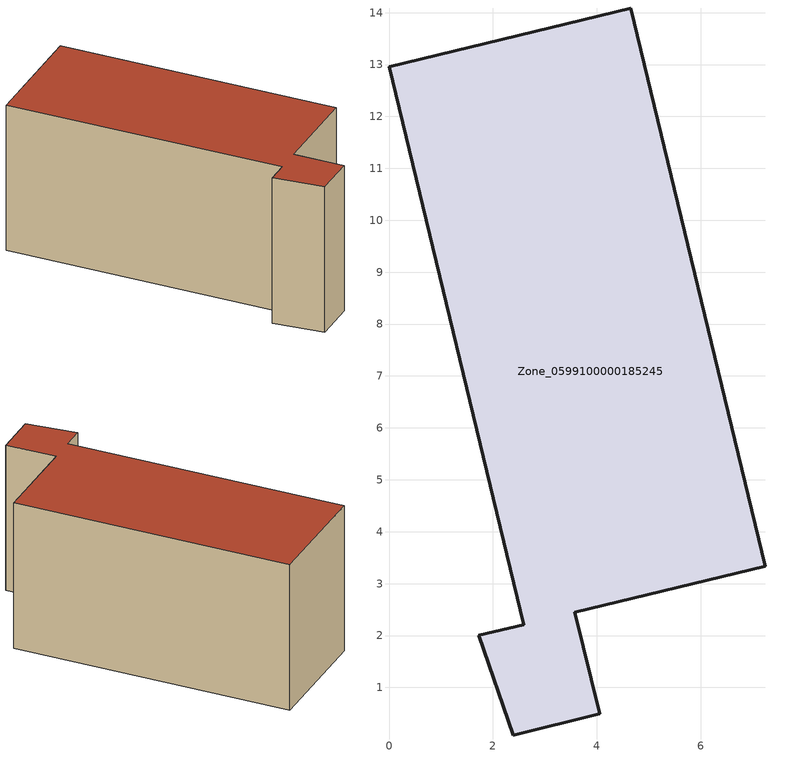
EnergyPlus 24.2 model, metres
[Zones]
Zone_0599100000185245
 floor ground (C_G): 2.4,0.08 1.73,2 2.6,2.21 0,12.96 4.66,14.09 7.25,3.33 3.58,2.45 4.06,0.49 z0
 wall outside (C_F): 1.73,2 2.4,0.08 4.06,0.49 3.58,2.45 7.25,3.33 4.66,14.09 0,12.96 2.6,2.21 1.73,2 z0:6.1
 roof outside (C_R): 2.4,0.08 4.06,0.49 3.58,2.45 7.25,3.33 4.66,14.09 0,12.96 2.6,2.21 1.73,2 z6.1
[BUILDING]
Pand.0599100000185245: North Axis=0; Terrain=City; Loads Convergence Tolerance Value=0.04; Temperature Convergence Tolerance Value=0.4; Solar Distribution=FullExterior; Maximum Number of Warmup Days=25; Minimum Number of Warmup Days=1
[Site:Location]
Rotterdam.The.Hague.AP_ZH_NLD Design_Conditions: Latitude=51.96; Longitude=4.45; Time Zone=1; Elevation=-4.5
[SITE:GROUNDTEMPERATURE:BUILDINGSURFACE]
18, 18, 18, 18, 18, 18, 18, 18, 18, 18, 18, 18
[MATERIAL] Thermal Absorptance=0.9; Solar Absorptance=0.7; Visible Absorptance=0.7
Name | Roughness | Thickness | Conductivity | Density | Specific Heat
G.TI.1975-1991 | MediumSmooth | 0.15 | 0.288461 | 540 | 1210
F.TI.1975-1991 | Rough | 0.3 | 0.230769 | 1920 | 840
R.TI.1975-1991 | MediumRough | 0.2 | 0.153846 | 1500 | 1000
[CONSTRUCTION]
C_G: G.TI.1975-1991
C_F: F.TI.1975-1991
C_R: R.TI.1975-1991
[ZONE]
Zone_0599100000185245: Type=1; Multiplier=1; Ceiling Height=Autocalculate; Volume=Autocalculate; Floor Area=autocalculate; Part of Total Floor Area=Yes
[ZONEINFILTRATION:DESIGNFLOWRATE]
Infil_Zone_0599100000185245: Zone or ZoneList or Space or SpaceList=Zone_0599100000185245; Schedule=AlwaysOn; Design Flow Rate Calculation Method=Flow/Area; Flow Rate per Floor Area=0.003; Constant Term Coefficient=1; Temperature Term Coefficient=0; Velocity Term Coefficient=0; Velocity Squared Term Coefficient=0
[HVACTEMPLATE:ZONE:IDEALLOADSAIRSYSTEM]
Zone_0599100000185245: Maximum Heating Supply Air Temperature=50; Minimum Cooling Supply Air Temperature=13; Maximum Heating Supply Air Humidity Ratio=0.0156; Minimum Cooling Supply Air Humidity Ratio=0.0077; Heating Limit=NoLimit; Cooling Limit=NoLimit; Dehumidification Control Type=ConstantSensibleHeatRatio; Cooling Sensible Heat Ratio=0.7; Dehumidification Setpoint=60; Humidification Control Type=None; Humidification Setpoint=30; Outdoor Air Method=None; Outdoor Air Flow Rate per Person=0.00944; Outdoor Air Flow Rate per Zone Floor Area=0; Outdoor Air Flow Rate per Zone=0; Demand Controlled Ventilation Type=None; Outdoor Air Economizer Type=NoEconomizer; Heat Recovery Type=None; Sensible Heat Recovery Effectiveness=0.7; Latent Heat Recovery Effectiveness=0.65
[ZONECONTROL:THERMOSTAT]
ThermostatControl_Zone_0599100000185245: Zone or ZoneList=Zone_0599100000185245; Control Type Schedule=DualSetpointControlType; Control 1=Thermostat_Zone_0599100000185245; Temperature Difference Between Cutout And Setpoint=0
[THERMOSTATSETPOINT:DUALSETPOINT]
Thermostat_Zone_0599100000185245: Heating Setpoint Temperature Schedule=HeatingSetpoint_Zone_0599100000185245; Cooling Setpoint Temperature Schedule=CoolingSetpoint_Zone_0599100000185245
[SCHEDULE:COMPACT]
HeatingSetpoint_Zone_0599100000185245: Through: 12/31, For: AllDays, Until: 24:00, 21
CoolingSetpoint_Zone_0599100000185245: Through: 12/31, For: AllDays, Until: 24:00, 24
DualSetpointControlType: Through: 12/31, For: AllDays, Until: 24:00, 4
AlwaysOn: Through: 12/31, For: AllDays, Until: 24:00, 1
